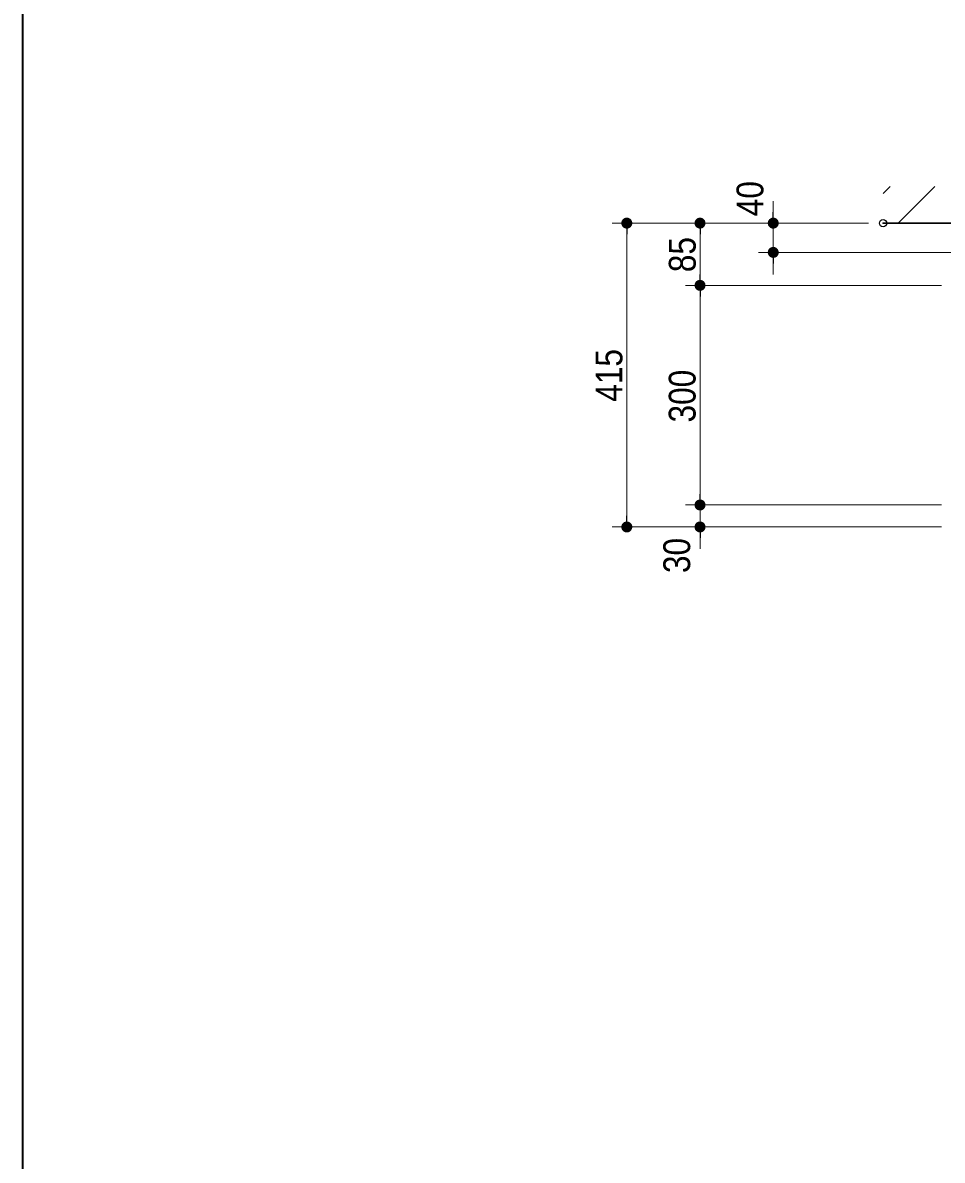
# Model space of a CAD drawing. Units: millimetres, scale not verified. Extents: x -6062 to 6062, y -3045 to 3045.
# Drawn here: x -5788 to -4532, y 0 to 1554 of the extents above; entities that cross this region are included whole.
import ezdxf
from ezdxf.enums import TextEntityAlignment as Align

# ---------------------------------------------------------------- set-up
doc = ezdxf.new("R2010")
doc.units = ezdxf.units.MM
doc.header["$LTSCALE"] = 20
doc.header["$PDMODE"] = 32
doc.header["$PDSIZE"] = 10
for name, color, linetype, lineweight in [('0-1_1図面枠', 7, 'Continuous', 20), ('0-2_5ボウル・キャビネット', 7, 'Continuous', 15), ('0-3_2寸法-1', 7, 'Continuous', 15), ('0-4_0', 7, 'Continuous', 25), ('0-6_2寸法-2', 7, 'Continuous', 15)]:
    doc.layers.add(name, color=color, linetype=linetype, lineweight=lineweight)
doc.layers.add('0-5_Defpoints', color=7, linetype='Continuous')
doc.styles.add('ＭＳ Ｐゴシック', font='')
doc.styles.get('ＭＳ Ｐゴシック').set_extended_font_data('MS PGothic')

# ---------------------------------------------------------------- blocks, each defined once
blk = doc.blocks.new('グループ-7')
at = {"layer": '0-1_1図面枠', "lineweight": 35}
blk.add_lwpolyline([(-80000, 55400), (80000, 55400), (80000, -55400), (-80000, -55400)], close=True, dxfattribs=at)
blk = doc.blocks.new('図面枠')
at = {"layer": '0-1_1図面枠'}
blk.add_blockref('グループ-7', (0, 0), dxfattribs=at)
blk = doc.blocks.new('_Dot')
at = {"layer": '0-4_0'}
blk.add_line((-10, 0), (-20, 0), dxfattribs=at)
for points in [[(0, 0), (-10, 0), (-9.92, 1.25)], [(0, 0), (-9.92, -1.25), (-10, 0)], [(0, 0), (-9.92, 1.25), (-9.69, 2.49)], [(0, 0), (-9.69, -2.49), (-9.92, -1.25)], [(0, 0), (-9.69, 2.49), (-9.3, 3.68)], [(0, 0), (-9.3, -3.68), (-9.69, -2.49)], [(0, 0), (-9.3, 3.68), (-8.76, 4.82)], [(0, 0), (-8.76, -4.82), (-9.3, -3.68)], [(0, 0), (-8.76, 4.82), (-8.09, 5.88)], [(0, 0), (-8.09, -5.88), (-8.76, -4.82)], [(0, 0), (-8.09, 5.88), (-7.29, 6.85)], [(0, 0), (-7.29, -6.85), (-8.09, -5.88)], [(0, 0), (-7.29, 6.85), (-6.37, 7.71)], [(0, 0), (-6.37, -7.71), (-7.29, -6.85)], [(0, 0), (-6.37, 7.71), (-5.36, 8.44)], [(0, 0), (-5.36, -8.44), (-6.37, -7.71)], [(0, 0), (-5.36, 8.44), (-4.26, 9.05)], [(0, 0), (-4.26, -9.05), (-5.36, -8.44)], [(0, 0), (-4.26, 9.05), (-3.09, 9.51)], [(0, 0), (-3.09, -9.51), (-4.26, -9.05)], [(0, 0), (-3.09, 9.51), (-1.87, 9.82)], [(0, 0), (-1.87, -9.82), (-3.09, -9.51)], [(0, 0), (-1.87, 9.82), (-0.63, 9.98)], [(0, 0), (-0.63, -9.98), (-1.87, -9.82)], [(0, 0), (-0.63, 9.98), (0.63, 9.98)], [(0, 0), (0.63, -9.98), (-0.63, -9.98)], [(0, 0), (0.63, 9.98), (1.87, 9.82)], [(0, 0), (1.87, 9.82), (3.09, 9.51)], [(0, 0), (3.09, 9.51), (4.26, 9.05)], [(0, 0), (4.26, 9.05), (5.36, 8.44)], [(0, 0), (5.36, 8.44), (6.37, 7.71)], [(0, 0), (6.37, 7.71), (7.29, 6.85)], [(0, 0), (7.29, 6.85), (8.09, 5.88)], [(0, 0), (8.09, 5.88), (8.76, 4.82)], [(0, 0), (8.76, 4.82), (9.3, 3.68)], [(0, 0), (9.3, 3.68), (9.69, 2.49)], [(0, 0), (9.69, 2.49), (9.92, 1.25)], [(0, 0), (9.92, 1.25), (10, 0)], [(0, 0), (1.87, -9.82), (0.63, -9.98)], [(0, 0), (3.09, -9.51), (1.87, -9.82)], [(0, 0), (4.26, -9.05), (3.09, -9.51)], [(0, 0), (5.36, -8.44), (4.26, -9.05)], [(0, 0), (6.37, -7.71), (5.36, -8.44)], [(0, 0), (7.29, -6.85), (6.37, -7.71)], [(0, 0), (8.09, -5.88), (7.29, -6.85)], [(0, 0), (8.76, -4.82), (8.09, -5.88)], [(0, 0), (9.3, -3.68), (8.76, -4.82)], [(0, 0), (9.69, -2.49), (9.3, -3.68)], [(0, 0), (9.92, -1.25), (9.69, -2.49)], [(0, 0), (10, 0), (9.92, -1.25)]]:
    blk.add_solid(points, dxfattribs=at)

msp = doc.modelspace()

# ---------------------------------------------------------------- linework, layer by layer
at = {"layer": '0-2_5ボウル・キャビネット'}
for p, q in [((-4612.5, 1320.28), (-4602.78, 1330)), ((-4591.82, 1280), (-4541.82, 1330))]:
    msp.add_line(p, q, dxfattribs=at)
at = {"layer": '0-2_5ボウル・キャビネット', "lineweight": 30}
msp.add_line((-4612.5, 1280), (-3512.5, 1280), dxfattribs=at)
at = {"layer": '0-3_2寸法-1'}
for p, q in [((-4882.5, 1280), (-4982.5, 1280)), ((-4632.5, 1280), (-4882.5, 1280)), ((-4962.5, 880.01), (-4962.5, 1264.99)), ((-4862.5, 1210.01), (-4862.5, 1264.99)), ((-4532.5, 1195), (-4882.5, 1195)), ((-4532.5, 1195), (-4882.5, 1195)), ((-4862.5, 1179.99), (-4862.5, 910.01)), ((-4532.5, 895), (-4882.5, 895)), ((-4882.5, 865), (-4982.5, 865))]:
    msp.add_line(p, q, dxfattribs=at)
at = {"layer": '0-5_Defpoints'}
for p in [(-4962.5, 1280), (-4862.5, 1280), (-4862.5, 1280), (-4762.5, 1280), (-4612.5, 1280), (-4862.5, 895), (-4862.5, 865)]:
    msp.add_point(p, dxfattribs=at)
at = {"layer": '0-6_2寸法-2'}
for p, q in [((-4762.5, 1295.01), (-4762.5, 1310.01)), ((-4632.5, 1280), (-4782.5, 1280)), ((-4762.5, 1240), (-4762.5, 1280)), ((-4342.5, 1240), (-4782.5, 1240)), ((-4762.5, 1224.99), (-4762.5, 1209.99)), ((-4862.5, 910.01), (-4862.5, 925.01)), ((-4532.5, 895), (-4882.5, 895)), ((-4862.5, 865), (-4862.5, 895)), ((-4532.5, 865), (-4882.5, 865)), ((-4862.5, 849.99), (-4862.5, 834.99))]:
    msp.add_line(p, q, dxfattribs=at)

# ---------------------------------------------------------------- block references
at = {"layer": '0-1_1図面枠', "xscale": 0.05, "yscale": 0.05}
msp.add_blockref('図面枠', (-1787.5, 0), dxfattribs=at)
at = {"layer": '0-3_2寸法-1', "xscale": 0.7503418, "yscale": 0.7503418}
for p, rotation in [((-4962.5, 1280), 90), ((-4862.5, 1280), 90), ((-4862.5, 1195), 270), ((-4862.5, 1195), 90), ((-4862.5, 895), 270), ((-4962.5, 865), 270)]:
    msp.add_blockref('_Dot', p, dxfattribs=dict(at, rotation=rotation))
at = {"layer": '0-6_2寸法-2', "xscale": 0.7503418, "yscale": 0.7503418}
for p, rotation in [((-4762.5, 1280), 270), ((-4762.5, 1240), 90), ((-4862.5, 895), 270), ((-4862.5, 865), 90)]:
    msp.add_blockref('_Dot', p, dxfattribs=dict(at, rotation=rotation))

# ---------------------------------------------------------------- texts
at = {"layer": '0-3_2寸法-1', "style": 'ＭＳ Ｐゴシック', "width": 0.9}
for s, p in [('85', (-4857.44, 1213.01)), ('415', (-4957.54, 1036)), ('300', (-4857.54, 1007.72))]:
    msp.add_text(s, height=36.66, rotation=90, dxfattribs=at).set_placement(p, align=Align.BOTTOM_LEFT)
at = {"layer": '0-6_2寸法-2', "style": 'ＭＳ Ｐゴシック', "width": 0.9}
for s, p in [('40', (-4764.98, 1289.41)), ('30', (-4864.98, 802.02))]:
    msp.add_text(s, height=36.66, rotation=90, dxfattribs=at).set_placement(p, align=Align.BOTTOM_LEFT)

doc.saveas('drawing.dxf')
